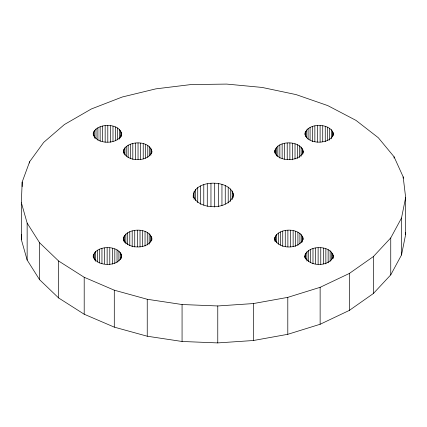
<?xml version="1.0" encoding="UTF-8"?>
<svg xmlns="http://www.w3.org/2000/svg" width="427" height="427" viewBox="0 0 427 427"><rect width="100%" height="100%" fill="white"/><g stroke="black" fill="none" stroke-linecap="round" stroke-linejoin="round"><path stroke-width="0.64" d="M21.35 202.654L22.177 182.009L29.628 161.721L43.703 142.367L64.408 124.529L91.394 108.949L122.293 96.993L155.812 88.869L190.949 84.567L226.716 84.087L262.103 87.434L296.119 94.607L327.765 105.602L355.969 120.371L378.327 137.745L394.057 156.773L403.168 176.879L405.65 197.493L405.65 234.439L401.508 254.978L390.748 274.871L373.358 293.536L349.345 310.402L320.133 324.269L287.798 334.309L253.344 340.522L217.77 342.913L182.067 341.477L147.24 336.22L114.287 327.135L84.199 314.229L58.611 297.945L39.567 279.674L27.147 260.032L21.35 239.606L21.35 202.654L27.147 223.086L27.147 260.032M21.35 239.606L21.563 234.274M121.69 255.426C120.019 267.345 95.541 267.35 93.225 255.81C96.155 244.543 121.268 244.666 121.69 257.406M151.927 237.972C150.256 249.891 125.778 249.891 123.456 238.351C126.387 227.084 151.505 227.212 151.927 239.953M193.228 195.715C194.557 179.1 231.135 179.057 233.398 195.176C229.384 210.479 198.027 210.436 193.228 195.715L193.228 197.696M274.721 150.309C275.255 162.5 300.624 162.548 303.127 151.457C300.907 139.656 274.524 139.853 274.721 152.951M304.958 132.856C305.486 145.041 330.861 145.089 333.364 134.003C331.133 122.373 305.743 122.416 304.958 134.836M121.722 133.619C119.4 145.159 94.922 145.153 93.251 133.235C96.822 122.341 121.716 122.549 121.722 135.599M151.959 151.078C149.637 162.618 125.159 162.612 123.488 150.694C127.059 139.965 150.971 140.008 151.959 152.396M274.63 238.736C276.952 227.196 301.43 227.201 303.095 239.12C298.927 249.694 278.265 249.694 274.63 238.736L274.63 240.054M304.867 256.195C307.184 244.655 331.662 244.66 333.332 256.574C329.158 267.153 308.502 267.147 304.867 256.195L304.867 257.513M401.508 254.978L401.508 218.032L405.65 197.493M27.147 223.086L39.567 242.723L58.611 260.998L84.199 277.278L114.287 290.189L147.24 299.268L182.067 304.526L217.77 305.962L253.344 303.57L287.798 297.357L320.133 287.318L349.345 273.456L373.358 256.59L390.748 237.919L401.508 218.032M405.415 232.507L405.65 234.439M403.168 176.879L403.168 178.198M394.057 156.773L394.057 158.091M390.748 237.919L390.748 274.871M373.358 256.59L373.358 293.536M349.345 273.456L349.345 310.402M333.273 255.047L333.273 258.346M333.177 132.477L333.177 135.775M332.718 253.542L332.718 258.821M332.505 130.988L332.505 136.923M331.678 252.111L331.678 260.027M331.341 129.578L331.341 138.812M330.146 250.788L330.146 261.345M329.681 128.292L329.681 140.168M328.144 249.635L328.144 262.829M327.594 127.193L327.594 140.392M325.854 248.749L325.854 263.923M325.251 126.381L325.251 141.556M323.372 248.146L323.372 263.982M322.732 125.848L322.732 141.684M320.768 247.825L320.768 264.324M320.133 287.318L320.133 324.269M320.106 125.602L320.106 142.095M318.12 247.793L318.12 264.286M317.458 125.639L317.458 142.132M315.5 248.039L315.5 263.875M314.854 125.954L314.854 141.791M312.98 248.573L312.98 263.747M312.372 126.557L312.372 141.732M310.632 249.384L310.632 262.584M310.082 127.443L310.082 139.981M308.545 250.478L308.545 261.698M308.086 128.596L308.086 139.154M306.89 251.765L306.89 261.004M306.554 129.92L306.554 137.836M305.721 253.174L305.721 259.114M305.508 131.351L305.508 136.629M305.049 254.668L305.049 257.967M303.127 151.457L303.127 152.775M303.037 237.588L303.037 239.568M302.946 149.93L302.946 153.891M302.481 236.088L302.481 242.024M302.268 148.441L302.268 154.382M301.441 234.653L301.441 242.573M301.104 147.032L301.104 156.271M299.909 233.334L299.909 243.886M299.45 145.746L299.45 157.622M297.907 232.176L297.907 245.376M297.357 144.652L297.357 158.508M295.617 231.29L295.617 246.47M295.014 143.835L295.014 159.015M293.135 230.692L293.135 246.523M292.495 143.307L292.495 159.799M290.536 230.372L290.536 246.865M289.874 143.056L289.874 159.554M287.883 230.334L287.883 246.833M287.798 297.357L287.798 334.309M287.222 143.093L287.222 159.586M285.263 230.585L285.263 246.422M284.622 143.413L284.622 159.25M282.743 231.114L282.743 246.288M282.14 144.016L282.14 158.529M280.4 231.93L280.4 245.125M279.85 144.897L279.85 158.097M278.308 233.025L278.308 244.239M277.849 146.055L277.849 156.613M276.653 234.311L276.653 242.888M276.317 147.374L276.317 155.951M275.49 235.72L275.49 241.661M275.276 148.809L275.276 154.088M274.812 237.209L274.812 241.17M253.344 303.57L253.344 340.522M233.142 193.02L233.142 197.642M232.187 190.917L232.187 199.5M230.543 188.931L230.543 201.469M228.205 187.117L228.205 202.948M225.259 185.569L225.259 204.047M221.949 184.421L221.949 205.536M218.394 183.674L218.394 206.764M217.77 305.962L217.77 342.913M214.696 183.322L214.696 207.074M210.959 183.37L210.959 206.465M207.282 183.823L207.282 206.257M203.78 184.672L203.78 205.125M200.551 185.921L200.551 204.394M197.728 187.549L197.728 202.724M195.566 189.417L195.566 200.631M194.093 191.44L194.093 199.356M193.314 193.559L193.314 197.52M182.067 304.526L182.067 341.477M151.649 149.551L151.649 153.512M151.494 236.457L151.494 241.079M150.854 148.078L150.854 155.337M150.576 235.005L150.576 242.258M149.562 146.696L149.562 155.935M149.167 233.649L149.167 244.207M147.785 145.447L147.785 157.323M147.272 232.443L147.272 244.981M147.24 299.268L147.24 336.22M145.623 144.422L145.623 158.278M145.041 231.487L145.041 246.005M143.226 143.68L143.226 158.855M142.602 230.815L142.602 246.651M140.675 143.216L140.675 159.714M140.019 230.425L140.019 246.918M138.038 143.04L138.038 159.538M137.377 230.318L137.377 246.811M135.396 143.146L135.396 159.639M134.74 230.495L134.74 246.993M132.813 143.536L132.813 159.372M132.189 230.954L132.189 246.79M130.374 144.209L130.374 158.727M129.792 231.701L129.792 245.557M128.143 145.164L128.143 157.702M127.63 232.726L127.63 244.602M126.248 146.37L126.248 156.266M125.848 233.975L125.848 243.87M124.839 147.726L124.839 154.985M124.561 235.357L124.561 242.616M123.915 149.178L123.915 153.8M123.766 236.83L123.766 240.791M123.643 239.878L123.643 241.202M123.488 150.694L123.488 152.674M123.456 238.351L123.456 239.675M121.412 132.098L121.412 136.715M121.263 253.916L121.263 258.532M120.617 130.625L120.617 137.884M120.339 252.458L120.339 259.717M119.33 129.242L119.33 139.138M118.93 251.108L118.93 261.004M117.548 127.993L117.548 139.869M117.035 249.902L117.035 262.434M115.386 126.963L115.386 140.819M114.804 248.941L114.804 263.459M114.287 290.189L114.287 327.135M112.99 126.221L112.99 141.396M112.365 248.268L112.365 264.105M110.438 125.762L110.438 142.255M109.787 247.879L109.787 264.377M107.801 125.586L107.801 142.079M107.14 247.772L107.14 264.27M105.159 125.693L105.159 142.186M104.503 247.954L104.503 263.785M102.581 126.082L102.581 141.257M101.952 248.413L101.952 263.587M100.137 126.755L100.137 141.268M99.56 249.154L99.56 263.011M97.911 127.71L97.911 140.243M97.393 250.185L97.393 262.061M96.011 128.917L96.011 138.812M95.616 251.434L95.616 261.329M94.602 130.267L94.602 138.188M94.324 252.816L94.324 260.075M93.684 131.724L93.684 135.685M93.529 254.289L93.529 258.25M93.316 134.767L93.316 136.085M93.251 133.235L93.251 134.558M93.225 255.81L93.225 257.129M84.199 277.278L84.199 314.229M58.611 260.998L58.611 297.945M39.567 242.723L39.567 279.674M29.628 161.721L29.628 163.039M22.177 182.009L22.177 186.626"/></g></svg>
